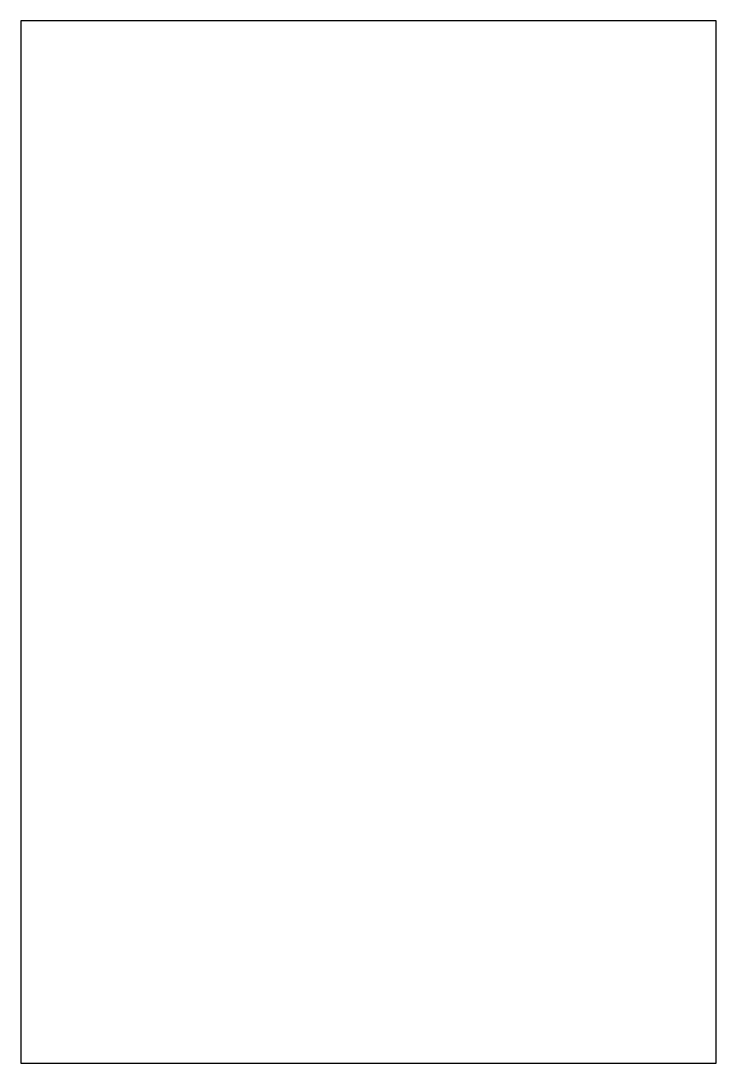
# Model space of a CAD drawing. Header units: metres. Extents: x 176195 to 176395, y 2503012 to 2503312.
import ezdxf

# ---------------------------------------------------------------- set-up
doc = ezdxf.new("R2010")
doc.units = ezdxf.units.M

msp = doc.modelspace()

# ---------------------------------------------------------------- linework, layer by layer
msp.add_lwpolyline([(176195.163, 2503011.609), (176395.163, 2503011.609), (176395.163, 2503311.609), (176195.163, 2503311.609)], close=True)

doc.saveas('drawing.dxf')
